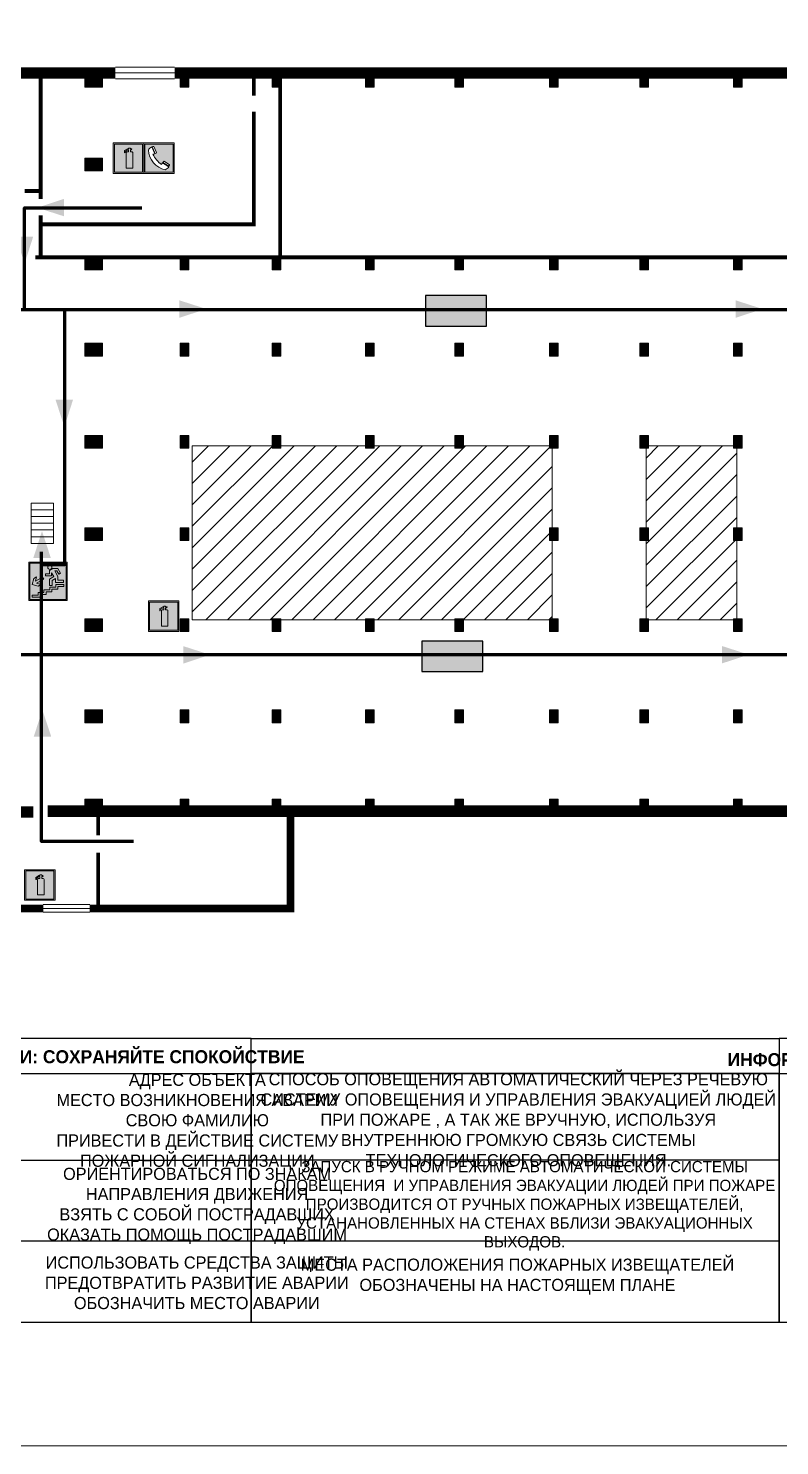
# Model space of a CAD drawing. Header units: millimetres. Extents: x 13810 to 67229, y 12374 to 21950.
# Drawn here: x 39020 to 39193.2, y 14549.1 to 14875.9 of the extents above; entities that cross this region are included whole.
import ezdxf

# ---------------------------------------------------------------- set-up
doc = ezdxf.new("R2010")
doc.units = ezdxf.units.MM
doc.layers.add('План_Штампы', color=7, linetype='Continuous')
doc.styles.add('обычный', font='arial.ttf')

# ---------------------------------------------------------------- blocks, each defined once
blk = doc.blocks.new('A$C32E8229D')
at = {"true_color": 0xffffff}
blk.add_hatch(color=7, dxfattribs=at).paths.add_polyline_path([(0, 0), (0, -8), (16, -8), (16, 0)])
h = blk.add_hatch(color=126)
h.paths.add_polyline_path([(0.2, -0.2), (15.8, -0.2), (15.8, -7.8), (0.2, -7.8)])
h.paths.add_polyline_path([(13.49, -2.05), (12.08, -2.05), (11.37, -2.63, 0.162397), (11.29, -2.84), (11.29, -3.63), (10.35, -3.63), (10.35, -4.05), (11.68, -4.05), (11.68, -3.48), (12.26, -4.28), (11.29, -5.1), (11.29, -6.78), (11.85, -6.78), (11.85, -5.44), (12.8, -4.64), (12.8, -5.94), (14.46, -5.94), (14.46, -5.39), (13.45, -5.39), (13.45, -3.97), (12.46, -2.59), (13.15, -2.59), (13.69, -3.34), (14.18, -3)], flags=16)
h.paths.add_polyline_path([(10.74, -1.82, 1), (11.8, -1.82, 1)], flags=16)
h.paths.add_polyline_path([(9.39, -3.59), (5.99, -3.59), (6.56, -3.03), (5.91, -3.03), (5.1, -3.83), (5.91, -4.64), (6.56, -4.64), (5.99, -4.09), (9.39, -4.09)], flags=16)
h.paths.add_polyline_path([(4.29, -1.08), (1.72, -1.08), (1.72, -6.6), (4.29, -6.6)], flags=16)
at = {"color": 126}
blk.add_lwpolyline([(16, -8), (0, -8), (0, 0), (16, 0)], close=True, dxfattribs=at)
blk = doc.blocks.new('A$C3AD82952')
at = {"true_color": 0xf5f5ff}
h = blk.add_hatch(color=7, dxfattribs=at)
h.dxf.hatch_style = 1
h.paths.add_polyline_path([(8.21, 8.73, 0.414214), (7.89, 9.05), (7.22, 9.05), (7.22, 9.92), (7.59, 9.92, 1), (7.57, 10.36), (7.22, 10.36), (7.22, 10.6), (6.43, 10.6), (6.43, 10.36), (6.01, 10.36), (4.74, 9.59), (4.74, 8.69), (4.98, 8.73), (4.98, 9.26), (6.12, 9.91), (6.43, 9.91), (6.43, 9.05), (5.76, 9.05, 0.414214), (5.44, 8.73), (5.44, 2.2), (8.21, 2.2)], flags=0)
h.paths.add_polyline_path([(12.8, 12.8), (0, 12.8), (0, 0), (12.8, 0)])
h.paths.add_polyline_path([(0.51, 12.29), (12.29, 12.29), (12.29, 0.51), (0.51, 0.51)], flags=16)
h.paths.add_polyline_path([(4.74, 9.59), (6.01, 10.36), (6.43, 10.36), (6.43, 10.6), (7.22, 10.6), (7.22, 10.36), (7.59, 10.36, -0.94586), (7.59, 9.92), (7.22, 9.92), (7.22, 9.05), (7.89, 9.05, -0.414214), (8.21, 8.73), (8.21, 2.2), (5.44, 2.2), (5.44, 8.73, -0.414214), (5.76, 9.05), (6.43, 9.05), (6.43, 9.91), (6.12, 9.91), (4.98, 9.26), (4.98, 8.73), (4.74, 8.69)], flags=0)
h = blk.add_hatch(color=242)
h.dxf.hatch_style = 1
h.paths.add_polyline_path([(12.29, 12.29), (0.51, 12.29), (0.51, 0.51), (12.29, 0.51)])
h.paths.add_polyline_path([(4.74, 8.69), (4.74, 9.59), (6.01, 10.36), (6.43, 10.36), (6.43, 10.6), (7.22, 10.6), (7.22, 10.36), (7.59, 10.36, -0.94586), (7.59, 9.92), (7.22, 9.92), (7.22, 9.05), (7.89, 9.05, -0.414214), (8.21, 8.73), (8.21, 2.2), (5.44, 2.2), (5.44, 8.73, -0.414214), (5.76, 9.05), (6.43, 9.05), (6.43, 9.91), (6.12, 9.91), (4.98, 9.26), (4.98, 8.73)], flags=16)
h = blk.add_hatch(color=7, dxfattribs=at)
h.dxf.hatch_style = 1
h.paths.add_polyline_path([(8.21, 8.73, 0.414214), (7.89, 9.05), (7.22, 9.05), (7.22, 9.92), (7.59, 9.92, 1), (7.57, 10.36), (7.22, 10.36), (7.22, 10.6), (6.43, 10.6), (6.43, 10.36), (6.01, 10.36), (4.74, 9.59), (4.74, 8.69), (4.98, 8.73), (4.98, 9.26), (6.12, 9.91), (6.43, 9.91), (6.43, 9.05), (5.76, 9.05, 0.414214), (5.44, 8.73), (5.44, 2.2), (8.21, 2.2)])
at = {"color": 242, "lineweight": 5}
for p, q in [((0, 0), (0, 12.8)), ((0, 12.8), (12.8, 12.8)), ((12.8, 0), (12.8, 12.8)), ((6.01, 10.36), (4.74, 9.59)), ((4.74, 9.59), (4.74, 8.69)), ((4.74, 8.69), (4.98, 8.73)), ((4.98, 9.26), (6.12, 9.91)), ((4.98, 8.73), (4.98, 9.26)), ((5.44, 2.2), (5.44, 8.73)), ((5.76, 9.05), (6.43, 9.05)), ((6.01, 10.36), (6.43, 10.36)), ((6.12, 9.91), (6.43, 9.91)), ((7.22, 10.6), (6.43, 10.6)), ((6.43, 10.6), (6.43, 10.36)), ((6.43, 9.91), (6.43, 9.05)), ((7.22, 10.36), (7.22, 10.6)), ((7.59, 10.36), (7.22, 10.36)), ((7.22, 9.05), (7.22, 9.92)), ((7.59, 9.92), (7.22, 9.92)), ((7.89, 9.05), (7.22, 9.05)), ((8.21, 2.2), (8.21, 8.73)), ((0, 0), (12.8, 0)), ((5.44, 2.2), (8.21, 2.2))]:
    blk.add_line(p, q, dxfattribs=at)
blk.add_lwpolyline([(0.51, 12.29), (12.29, 12.29), (12.29, 0.51), (0.51, 0.51)], close=True, dxfattribs=at)
for centre, radius, start, end in [((5.76, 8.73), 0.32, 90, 180), ((7.58, 10.14), 0.223, 273.18746, 86.81254), ((7.89, 8.73), 0.32, 0, 90)]:
    blk.add_arc(centre, radius, start, end, dxfattribs=at)
blk = doc.blocks.new('A$C456E1F9C')
at = {"lineweight": 5}
h = blk.add_hatch(color=242, dxfattribs=at)
h.paths.add_polyline_path([(0.51, -1.47), (0.51, -13.26), (12.29, -13.26), (12.29, -1.47)])
h.paths.add_polyline_path([(5.42, -4.95, -0.254479), (4.78, -5.4), (3.52, -2.53, -0.209735), (4.23, -2.4)], flags=16)
h.paths.add_polyline_path([(8.53, -8.6), (10.87, -10.17), (10.54, -10.76), (8.03, -9.13, -0.192251)], flags=16)
h.paths.add_polyline_path([(4.61, -5.49, 0.005518), (3.87, -5.72, 0.128647), (7.49, -10.01, 0.00809), (7.83, -9.33), (10.47, -10.97, -0.16736), (8.99, -12.25, -0.327862), (1.95, -3.95, -0.166952), (3.36, -2.62)], flags=16)
at = {"color": 242, "lineweight": 5}
for p, q in [((0, -13.77), (0, -0.97)), ((12.8, -0.97), (0, -0.97)), ((4.61, -5.49), (3.36, -2.62)), ((3.52, -2.53), (4.78, -5.4)), ((4.23, -2.4), (5.42, -4.95)), ((12.8, -13.77), (12.8, -0.97)), ((7.83, -9.33), (10.47, -10.97)), ((8.03, -9.13), (10.54, -10.76)), ((10.81, -10.12), (8.53, -8.6)), ((10.54, -10.76), (10.8, -10.3)), ((10.8, -10.3), (10.81, -10.12)), ((0, -13.77), (12.8, -13.77))]:
    blk.add_line(p, q, dxfattribs=at)
blk.add_lwpolyline([(0.51, -1.47), (12.29, -1.47), (12.29, -13.26), (0.51, -13.26)], close=True, dxfattribs=at)
for centre, radius, start, end in [((4.59, -5.34), 2.99, 114.28453, 152.19739), ((11.12, -3.31), 9.19, 183.99153, 256.60086), ((4.02, -3.27), 0.891, 76.32839, 123.70924), ((14.98, -39.1), 35.17, 107.14873, 108.41345), ((13.86, -0.94), 11.08, 205.55365, 234.87622), ((4.68, -4.59), 0.824, 276.9621, 334.07228), ((-13.31, 0.8), 23.44, 332.54871, 334.40268), ((8.94, -9.5), 0.989, 114.40924, 157.93883), ((7.87, -9.46), 3, 291.92908, 329.9329)]:
    blk.add_arc(centre, radius, start, end, dxfattribs=at)
blk = doc.blocks.new('вниз 3')
at = {"lineweight": 0, "true_color": 0xffffff}
h = blk.add_hatch(color=7, dxfattribs=at)
h.dxf.hatch_style = 1
h.paths.add_polyline_path([(40997.5, -4475.69), (40997.25, -4475.28), (40995.76, -4476.15), (40995.97, -4475.23), (40995.39, -4475.56), (40995.05, -4476.83), (40996.33, -4477.17), (40996.91, -4476.83), (40996, -4476.55)], flags=0)
h.paths.add_polyline_path([(40999.81, -4473.95), (41000.22, -4473.95), (41000.64, -4474.67), (41001.03, -4474.43), (41000.46, -4473.49), (41000.42, -4473.49), (40999.43, -4473.49), (40998.68, -4473.92), (40998.68, -4474.57), (40997.88, -4474.57), (40997.88, -4475), (40999.14, -4475), (40999.14, -4474.43), (40999.14, -4474.38), (40999.59, -4475.15), (40998.72, -4475.67), (40998.72, -4477.06), (40999.24, -4477.06), (40999.24, -4475.96), (40999.95, -4475.56), (40999.95, -4476.43), (41001.61, -4476.43), (41001.61, -4475.88), (41000.47, -4475.88), (41000.47, -4475.12)], flags=0)
h.paths.add_polyline_path([(40999.2, -4473.24, 1), (40998.35, -4473.24, 1)], flags=0)
h.paths.add_polyline_path([(41000.46, -4477.26), (41001.69, -4477.26), (41001.69, -4476.84), (41000.03, -4476.84), (41000.03, -4477.39), (40998.78, -4477.39), (40998.78, -4477.95), (40997.53, -4477.95), (40997.53, -4478.5), (40996.29, -4478.5), (40996.29, -4479.06), (40995.05, -4479.06), (40995.05, -4479.48), (40995.29, -4479.48), (40996.72, -4479.48), (40996.72, -4478.92), (40997.97, -4478.92), (40997.97, -4478.36), (40999.2, -4478.36), (40999.2, -4477.81), (41000.46, -4477.81)], flags=0)
h.paths.add_polyline_path([(41002.37, -4472.17), (40994.37, -4472.17), (40994.37, -4480.17), (41002.37, -4480.17)])
h.paths.add_polyline_path([(41002.16, -4479.96), (40994.57, -4479.96), (40994.57, -4472.37), (41002.16, -4472.37)], flags=16)
h.paths.add_polyline_path([(41001.61, -4475.88), (41001.61, -4476.43), (40999.95, -4476.43), (40999.95, -4475.56), (40999.24, -4475.96), (40999.24, -4477.06), (40998.72, -4477.06), (40998.72, -4475.67), (40999.59, -4475.15), (40999.14, -4474.38), (40999.14, -4474.43), (40999.14, -4475), (40997.88, -4475), (40997.88, -4474.57), (40998.68, -4474.57), (40998.68, -4473.92), (40999.43, -4473.49), (41000.42, -4473.49), (41000.46, -4473.49), (41001.03, -4474.43), (41000.64, -4474.67), (41000.22, -4473.95), (40999.81, -4473.95), (41000.47, -4475.12), (41000.47, -4475.88)], flags=0)
h.paths.add_polyline_path([(41001.69, -4476.84), (41001.69, -4477.26), (41000.46, -4477.26), (41000.46, -4477.81), (40999.2, -4477.81), (40999.2, -4478.36), (40997.97, -4478.36), (40997.97, -4478.92), (40996.72, -4478.92), (40996.72, -4479.48), (40995.05, -4479.48), (40995.05, -4479.06), (40996.29, -4479.06), (40996.29, -4478.5), (40997.53, -4478.5), (40997.53, -4477.95), (40998.78, -4477.95), (40998.78, -4477.39), (41000.03, -4477.39), (41000.03, -4476.84)], flags=0)
h.paths.add_polyline_path([(40998.35, -4473.24, -1), (40999.2, -4473.24, -1)], flags=0)
h.paths.add_polyline_path([(40997.5, -4475.69), (40996, -4476.55), (40996.91, -4476.83), (40996.33, -4477.17), (40995.05, -4476.83), (40995.39, -4475.56), (40995.97, -4475.23), (40995.76, -4476.15), (40997.25, -4475.28)], flags=0)
at = {"lineweight": 0}
h = blk.add_hatch(color=126, dxfattribs=at)
h.dxf.hatch_style = 1
h.paths.add_polyline_path([(41002.16, -4472.37), (40994.57, -4472.37), (40994.57, -4479.96), (41002.16, -4479.96)])
h.paths.add_polyline_path([(40995.97, -4475.23), (40995.76, -4476.15), (40997.25, -4475.28), (40997.5, -4475.69), (40996, -4476.55), (40996.91, -4476.83), (40996.33, -4477.17), (40995.05, -4476.83), (40995.39, -4475.56)], flags=16)
h.paths.add_polyline_path([(40997.88, -4474.57), (40998.68, -4474.57), (40998.68, -4473.92), (40999.43, -4473.49), (41000.42, -4473.49), (41000.46, -4473.49), (41001.03, -4474.43), (41000.64, -4474.67), (41000.22, -4473.95), (40999.81, -4473.95), (41000.47, -4475.12), (41000.47, -4475.88), (41001.61, -4475.88), (41001.61, -4476.43), (40999.95, -4476.43), (40999.95, -4475.56), (40999.24, -4475.96), (40999.24, -4477.06), (40998.72, -4477.06), (40998.72, -4475.67), (40999.59, -4475.15), (40999.14, -4474.38), (40999.14, -4474.43), (40999.14, -4475), (40997.88, -4475)], flags=16)
h.paths.add_polyline_path([(40998.35, -4473.24, -1), (40999.2, -4473.24, -1)], flags=16)
h.paths.add_polyline_path([(40997.53, -4477.95), (40998.78, -4477.95), (40998.78, -4477.39), (41000.03, -4477.39), (41000.03, -4476.84), (41001.69, -4476.84), (41001.69, -4477.26), (41000.46, -4477.26), (41000.46, -4477.81), (40999.2, -4477.81), (40999.2, -4478.36), (40997.97, -4478.36), (40997.97, -4478.92), (40996.72, -4478.92), (40996.72, -4479.48), (40995.05, -4479.48), (40995.05, -4479.06), (40996.29, -4479.06), (40996.29, -4478.5), (40997.53, -4478.5)], flags=16)
at = {"lineweight": 0, "true_color": 0xffffff}
h = blk.add_hatch(color=7, dxfattribs=at)
h.dxf.hatch_style = 1
h.paths.add_polyline_path([(40999.2, -4473.24, 1), (40998.35, -4473.24, 1)])
h.paths.add_polyline_path([(40999.81, -4473.95), (41000.22, -4473.95), (41000.64, -4474.67), (41001.03, -4474.43), (41000.46, -4473.49), (41000.42, -4473.49), (40999.43, -4473.49), (40998.68, -4473.92), (40998.68, -4474.57), (40997.88, -4474.57), (40997.88, -4475), (40999.14, -4475), (40999.14, -4474.43), (40999.14, -4474.38), (40999.59, -4475.15), (40998.72, -4475.67), (40998.72, -4477.06), (40999.24, -4477.06), (40999.24, -4475.96), (40999.95, -4475.56), (40999.95, -4476.43), (41001.61, -4476.43), (41001.61, -4475.88), (41000.47, -4475.88), (41000.47, -4475.12)])
h.paths.add_polyline_path([(40999.2, -4477.81), (41000.46, -4477.81), (41000.46, -4477.26), (41001.69, -4477.26), (41001.69, -4476.84), (41000.03, -4476.84), (41000.03, -4477.39), (40998.78, -4477.39), (40998.78, -4477.95), (40997.53, -4477.95), (40997.53, -4478.5), (40996.29, -4478.5), (40996.29, -4479.06), (40995.05, -4479.06), (40995.05, -4479.48), (40995.29, -4479.48), (40996.72, -4479.48), (40996.72, -4478.92), (40997.97, -4478.92), (40997.97, -4478.36), (40999.2, -4478.36)])
h.paths.add_polyline_path([(40997.5, -4475.69), (40997.25, -4475.28), (40995.76, -4476.15), (40995.97, -4475.23), (40995.39, -4475.56), (40995.05, -4476.83), (40996.33, -4477.17), (40996.91, -4476.83), (40996, -4476.55)])
at = {"color": 126, "lineweight": 0}
for points in [[(40994.37, -4472.17), (41002.37, -4472.17), (41002.37, -4480.17), (40994.37, -4480.17)], [(40994.57, -4472.37), (41002.16, -4472.37), (41002.16, -4479.96), (40994.57, -4479.96)]]:
    blk.add_lwpolyline(points, close=True, dxfattribs=at)
for points in [[(40999.14, -4474.43), (40999.14, -4475), (40997.88, -4475), (40997.88, -4474.57), (40998.68, -4474.57), (40998.68, -4473.92), (40999.43, -4473.49), (41000.42, -4473.49), (41000.46, -4473.49), (41001.03, -4474.43), (41000.64, -4474.67), (41000.22, -4473.95), (40999.81, -4473.95), (41000.47, -4475.12), (41000.47, -4475.88), (41001.61, -4475.88), (41001.61, -4476.43), (40999.95, -4476.43), (40999.95, -4475.56), (40999.24, -4475.96), (40999.24, -4477.06), (40998.72, -4477.06), (40998.72, -4475.67), (40999.59, -4475.15), (40999.14, -4474.38), (40999.14, -4474.43)], [(40995.05, -4476.83), (40995.39, -4475.56), (40995.97, -4475.23), (40995.76, -4476.15), (40997.25, -4475.28), (40997.5, -4475.69), (40996, -4476.55), (40996.91, -4476.83), (40996.33, -4477.17), (40995.05, -4476.83)], [(40995.29, -4479.48), (40995.05, -4479.48), (40995.05, -4479.06), (40996.29, -4479.06), (40996.29, -4478.5), (40997.53, -4478.5), (40997.53, -4477.95), (40998.78, -4477.95), (40998.78, -4477.39), (41000.03, -4477.39), (41000.03, -4476.84), (41001.69, -4476.84), (41001.69, -4477.26), (41000.46, -4477.26), (41000.46, -4477.81), (40999.2, -4477.81), (40999.2, -4478.36), (40997.97, -4478.36), (40997.97, -4478.92), (40996.72, -4478.92), (40996.72, -4479.48), (40995.05, -4479.48)]]:
    blk.add_lwpolyline(points, dxfattribs=at)
blk.add_circle((40998.77, -4473.24), 0.426, dxfattribs=at)

msp = doc.modelspace()

# ---------------------------------------------------------------- hatches: boundary and pattern name
at = {"lineweight": 0}
h = msp.add_hatch(color=256, dxfattribs=at)
h.dxf.hatch_style = 1
h.paths.add_polyline_path([(39033.01, 14862.3), (39035.01, 14862.3), (39035.01, 14865.25), (39033.01, 14865.25)])
h = msp.add_hatch(color=256, dxfattribs=at)
h.dxf.hatch_style = 1
h.paths.add_polyline_path([(39035.01, 14862.3), (39037.01, 14862.3), (39037.01, 14865.25), (39035.01, 14865.25)])
h = msp.add_hatch(color=256, dxfattribs=at)
h.dxf.hatch_style = 1
h.paths.add_polyline_path([(39054.92, 14862.3), (39056.93, 14862.3), (39056.93, 14865.25), (39054.92, 14865.25)])
h = msp.add_hatch(color=256, dxfattribs=at)
h.dxf.hatch_style = 1
h.paths.add_polyline_path([(39076.14, 14862.3), (39078.14, 14862.3), (39078.14, 14865.25), (39076.14, 14865.25)])
h = msp.add_hatch(color=256, dxfattribs=at)
h.dxf.hatch_style = 1
h.paths.add_polyline_path([(39097.65, 14862.3), (39099.66, 14862.3), (39099.66, 14865.25), (39097.65, 14865.25)])
h = msp.add_hatch(color=256, dxfattribs=at)
h.dxf.hatch_style = 1
h.paths.add_polyline_path([(39118.28, 14862.3), (39120.28, 14862.3), (39120.28, 14865.25), (39118.28, 14865.25)])
h = msp.add_hatch(color=256, dxfattribs=at)
h.dxf.hatch_style = 1
h.paths.add_polyline_path([(39140.13, 14862.3), (39142.13, 14862.3), (39142.13, 14865.25), (39140.13, 14865.25)])
h = msp.add_hatch(color=256, dxfattribs=at)
h.dxf.hatch_style = 1
h.paths.add_polyline_path([(39160.96, 14862.3), (39162.96, 14862.3), (39162.96, 14865.25), (39160.96, 14865.25)])
h = msp.add_hatch(color=256, dxfattribs=at)
h.dxf.hatch_style = 1
h.paths.add_polyline_path([(39182.55, 14862.3), (39184.55, 14862.3), (39184.55, 14865.25), (39182.55, 14865.25)])
h = msp.add_hatch(color=256, dxfattribs=at)
h.dxf.hatch_style = 1
h.paths.add_polyline_path([(39033.01, 14842.99), (39035.01, 14842.99), (39035.01, 14845.94), (39033.01, 14845.94)])
h = msp.add_hatch(color=256, dxfattribs=at)
h.dxf.hatch_style = 1
h.paths.add_polyline_path([(39035.01, 14842.99), (39037.01, 14842.99), (39037.01, 14845.94), (39035.01, 14845.94)])
h = msp.add_hatch(color=256, dxfattribs=at)
h.dxf.hatch_style = 1
h.paths.add_polyline_path([(39033.01, 14820.16), (39035.01, 14820.16), (39035.01, 14823.11), (39033.01, 14823.11)])
h = msp.add_hatch(color=256, dxfattribs=at)
h.dxf.hatch_style = 1
h.paths.add_polyline_path([(39035.01, 14820.16), (39037.01, 14820.16), (39037.01, 14823.11), (39035.01, 14823.11)])
h = msp.add_hatch(color=256, dxfattribs=at)
h.dxf.hatch_style = 1
h.paths.add_polyline_path([(39054.92, 14820.16), (39056.93, 14820.16), (39056.93, 14823.11), (39054.92, 14823.11)])
h = msp.add_hatch(color=256, dxfattribs=at)
h.dxf.hatch_style = 1
h.paths.add_polyline_path([(39076.14, 14820.16), (39078.14, 14820.16), (39078.14, 14823.11), (39076.14, 14823.11)])
h = msp.add_hatch(color=256, dxfattribs=at)
h.dxf.hatch_style = 1
h.paths.add_polyline_path([(39097.65, 14820.16), (39099.66, 14820.16), (39099.66, 14823.11), (39097.65, 14823.11)])
h = msp.add_hatch(color=256, dxfattribs=at)
h.dxf.hatch_style = 1
h.paths.add_polyline_path([(39118.28, 14820.16), (39120.28, 14820.16), (39120.28, 14823.11), (39118.28, 14823.11)])
h = msp.add_hatch(color=256, dxfattribs=at)
h.dxf.hatch_style = 1
h.paths.add_polyline_path([(39140.13, 14820.16), (39142.13, 14820.16), (39142.13, 14823.11), (39140.13, 14823.11)])
h = msp.add_hatch(color=256, dxfattribs=at)
h.dxf.hatch_style = 1
h.paths.add_polyline_path([(39160.96, 14820.16), (39162.96, 14820.16), (39162.96, 14823.11), (39160.96, 14823.11)])
h = msp.add_hatch(color=256, dxfattribs=at)
h.dxf.hatch_style = 1
h.paths.add_polyline_path([(39182.55, 14820.16), (39184.55, 14820.16), (39184.55, 14823.11), (39182.55, 14823.11)])
h = msp.add_hatch(color=256, dxfattribs=at)
h.dxf.hatch_style = 1
h.paths.add_polyline_path([(39033.01, 14800.28), (39035.01, 14800.28), (39035.01, 14803.23), (39033.01, 14803.23)])
h = msp.add_hatch(color=256, dxfattribs=at)
h.dxf.hatch_style = 1
h.paths.add_polyline_path([(39035.01, 14800.28), (39037.01, 14800.28), (39037.01, 14803.23), (39035.01, 14803.23)])
h = msp.add_hatch(color=256, dxfattribs=at)
h.dxf.hatch_style = 1
h.paths.add_polyline_path([(39054.92, 14800.28), (39056.93, 14800.28), (39056.93, 14803.23), (39054.92, 14803.23)])
h = msp.add_hatch(color=256, dxfattribs=at)
h.dxf.hatch_style = 1
h.paths.add_polyline_path([(39076.14, 14800.28), (39078.14, 14800.28), (39078.14, 14803.23), (39076.14, 14803.23)])
h = msp.add_hatch(color=256, dxfattribs=at)
h.dxf.hatch_style = 1
h.paths.add_polyline_path([(39097.65, 14800.28), (39099.66, 14800.28), (39099.66, 14803.23), (39097.65, 14803.23)])
h = msp.add_hatch(color=256, dxfattribs=at)
h.dxf.hatch_style = 1
h.paths.add_polyline_path([(39118.28, 14800.28), (39120.28, 14800.28), (39120.28, 14803.23), (39118.28, 14803.23)])
h = msp.add_hatch(color=256, dxfattribs=at)
h.dxf.hatch_style = 1
h.paths.add_polyline_path([(39140.13, 14800.28), (39142.13, 14800.28), (39142.13, 14803.23), (39140.13, 14803.23)])
h = msp.add_hatch(color=256, dxfattribs=at)
h.dxf.hatch_style = 1
h.paths.add_polyline_path([(39160.96, 14800.28), (39162.96, 14800.28), (39162.96, 14803.23), (39160.96, 14803.23)])
h = msp.add_hatch(color=256, dxfattribs=at)
h.dxf.hatch_style = 1
h.paths.add_polyline_path([(39182.55, 14800.28), (39184.55, 14800.28), (39184.55, 14803.23), (39182.55, 14803.23)])
h = msp.add_hatch(color=256, dxfattribs=at)
h.dxf.hatch_style = 1
h.paths.add_polyline_path([(39033.01, 14779.07), (39035.01, 14779.07), (39035.01, 14782.01), (39033.01, 14782.01)])
h = msp.add_hatch(color=256, dxfattribs=at)
h.dxf.hatch_style = 1
h.paths.add_polyline_path([(39035.01, 14779.07), (39037.01, 14779.07), (39037.01, 14782.01), (39035.01, 14782.01)])
h = msp.add_hatch(color=256, dxfattribs=at)
h.dxf.hatch_style = 1
h.paths.add_polyline_path([(39054.92, 14779.07), (39056.93, 14779.07), (39056.93, 14782.01), (39054.92, 14782.01)])
h = msp.add_hatch(color=256, dxfattribs=at)
h.dxf.hatch_style = 1
h.paths.add_polyline_path([(39076.14, 14779.07), (39078.14, 14779.07), (39078.14, 14782.01), (39076.14, 14782.01)])
h = msp.add_hatch(color=256, dxfattribs=at)
h.dxf.hatch_style = 1
h.paths.add_polyline_path([(39097.65, 14779.07), (39099.66, 14779.07), (39099.66, 14782.01), (39097.65, 14782.01)])
h = msp.add_hatch(color=256, dxfattribs=at)
h.dxf.hatch_style = 1
h.paths.add_polyline_path([(39118.28, 14779.07), (39120.28, 14779.07), (39120.28, 14782.01), (39118.28, 14782.01)])
h = msp.add_hatch(color=256, dxfattribs=at)
h.dxf.hatch_style = 1
h.paths.add_polyline_path([(39140.13, 14779.07), (39142.13, 14779.07), (39142.13, 14782.01), (39140.13, 14782.01)])
h = msp.add_hatch(color=256, dxfattribs=at)
h.dxf.hatch_style = 1
h.paths.add_polyline_path([(39160.96, 14779.07), (39162.96, 14779.07), (39162.96, 14782.01), (39160.96, 14782.01)])
h = msp.add_hatch(color=256, dxfattribs=at)
h.dxf.hatch_style = 1
h.paths.add_polyline_path([(39182.55, 14779.07), (39184.55, 14779.07), (39184.55, 14782.01), (39182.55, 14782.01)])
at = {"lineweight": 0, "true_color": 0x000000}
h = msp.add_hatch(dxfattribs=at)
h.set_pattern_fill('ANSI31', color=18, scale=1.1)
h.set_pattern_definition([(45, (-4631.758, -879.0884), (-2.46957043, 2.46957043), [])])
h.paths.add_polyline_path([(39014.51, 14739.5), (39014.51, 14779.57), (38908.15, 14779.57), (38908.15, 14739.5)])
h.paths.add_polyline_path([(39140.7, 14739.5), (39140.7, 14779.57), (39057.75, 14779.57), (39057.75, 14739.5)])
h.paths.add_polyline_path([(39162.4, 14739.5), (39183.27, 14739.5), (39183.27, 14779.57), (39162.4, 14779.57)])
at = {"lineweight": 0}
h = msp.add_hatch(color=256, dxfattribs=at)
h.dxf.hatch_style = 1
h.paths.add_polyline_path([(39033.01, 14757.77), (39035.01, 14757.77), (39035.01, 14760.71), (39033.01, 14760.71)])
h = msp.add_hatch(color=256, dxfattribs=at)
h.dxf.hatch_style = 1
h.paths.add_polyline_path([(39035.01, 14757.77), (39037.01, 14757.77), (39037.01, 14760.71), (39035.01, 14760.71)])
h = msp.add_hatch(color=256, dxfattribs=at)
h.dxf.hatch_style = 1
h.paths.add_polyline_path([(39054.92, 14757.77), (39056.93, 14757.77), (39056.93, 14760.71), (39054.92, 14760.71)])
h = msp.add_hatch(color=256, dxfattribs=at)
h.dxf.hatch_style = 1
h.paths.add_polyline_path([(39140.13, 14757.77), (39142.13, 14757.77), (39142.13, 14760.71), (39140.13, 14760.71)])
h = msp.add_hatch(color=256, dxfattribs=at)
h.dxf.hatch_style = 1
h.paths.add_polyline_path([(39160.96, 14757.77), (39162.96, 14757.77), (39162.96, 14760.71), (39160.96, 14760.71)])
h = msp.add_hatch(color=256, dxfattribs=at)
h.dxf.hatch_style = 1
h.paths.add_polyline_path([(39182.55, 14757.77), (39184.55, 14757.77), (39184.55, 14760.71), (39182.55, 14760.71)])
h = msp.add_hatch(color=256, dxfattribs=at)
h.dxf.hatch_style = 1
h.paths.add_polyline_path([(39033.01, 14736.79), (39035.01, 14736.79), (39035.01, 14739.73), (39033.01, 14739.73)])
h = msp.add_hatch(color=256, dxfattribs=at)
h.dxf.hatch_style = 1
h.paths.add_polyline_path([(39035.01, 14736.79), (39037.01, 14736.79), (39037.01, 14739.73), (39035.01, 14739.73)])
h = msp.add_hatch(color=256, dxfattribs=at)
h.dxf.hatch_style = 1
h.paths.add_polyline_path([(39054.92, 14736.79), (39056.93, 14736.79), (39056.93, 14739.73), (39054.92, 14739.73)])
h = msp.add_hatch(color=256, dxfattribs=at)
h.dxf.hatch_style = 1
h.paths.add_polyline_path([(39076.14, 14736.79), (39078.14, 14736.79), (39078.14, 14739.73), (39076.14, 14739.73)])
h = msp.add_hatch(color=256, dxfattribs=at)
h.dxf.hatch_style = 1
h.paths.add_polyline_path([(39097.65, 14736.79), (39099.66, 14736.79), (39099.66, 14739.73), (39097.65, 14739.73)])
h = msp.add_hatch(color=256, dxfattribs=at)
h.dxf.hatch_style = 1
h.paths.add_polyline_path([(39118.28, 14736.79), (39120.28, 14736.79), (39120.28, 14739.73), (39118.28, 14739.73)])
h = msp.add_hatch(color=256, dxfattribs=at)
h.dxf.hatch_style = 1
h.paths.add_polyline_path([(39140.13, 14736.79), (39142.13, 14736.79), (39142.13, 14739.73), (39140.13, 14739.73)])
h = msp.add_hatch(color=256, dxfattribs=at)
h.dxf.hatch_style = 1
h.paths.add_polyline_path([(39160.96, 14736.79), (39162.96, 14736.79), (39162.96, 14739.73), (39160.96, 14739.73)])
h = msp.add_hatch(color=256, dxfattribs=at)
h.dxf.hatch_style = 1
h.paths.add_polyline_path([(39182.55, 14736.79), (39184.55, 14736.79), (39184.55, 14739.73), (39182.55, 14739.73)])
h = msp.add_hatch(color=256, dxfattribs=at)
h.dxf.hatch_style = 1
h.paths.add_polyline_path([(39033.01, 14715.74), (39035.01, 14715.74), (39035.01, 14718.69), (39033.01, 14718.69)])
h = msp.add_hatch(color=256, dxfattribs=at)
h.dxf.hatch_style = 1
h.paths.add_polyline_path([(39035.01, 14715.74), (39037.01, 14715.74), (39037.01, 14718.69), (39035.01, 14718.69)])
h = msp.add_hatch(color=256, dxfattribs=at)
h.dxf.hatch_style = 1
h.paths.add_polyline_path([(39054.92, 14715.74), (39056.93, 14715.74), (39056.93, 14718.69), (39054.92, 14718.69)])
h = msp.add_hatch(color=256, dxfattribs=at)
h.dxf.hatch_style = 1
h.paths.add_polyline_path([(39076.14, 14715.74), (39078.14, 14715.74), (39078.14, 14718.69), (39076.14, 14718.69)])
h = msp.add_hatch(color=256, dxfattribs=at)
h.dxf.hatch_style = 1
h.paths.add_polyline_path([(39097.65, 14715.74), (39099.66, 14715.74), (39099.66, 14718.69), (39097.65, 14718.69)])
h = msp.add_hatch(color=256, dxfattribs=at)
h.dxf.hatch_style = 1
h.paths.add_polyline_path([(39118.28, 14715.74), (39120.28, 14715.74), (39120.28, 14718.69), (39118.28, 14718.69)])
h = msp.add_hatch(color=256, dxfattribs=at)
h.dxf.hatch_style = 1
h.paths.add_polyline_path([(39140.13, 14715.74), (39142.13, 14715.74), (39142.13, 14718.69), (39140.13, 14718.69)])
h = msp.add_hatch(color=256, dxfattribs=at)
h.dxf.hatch_style = 1
h.paths.add_polyline_path([(39160.96, 14715.74), (39162.96, 14715.74), (39162.96, 14718.69), (39160.96, 14718.69)])
h = msp.add_hatch(color=256, dxfattribs=at)
h.dxf.hatch_style = 1
h.paths.add_polyline_path([(39182.55, 14715.74), (39184.55, 14715.74), (39184.55, 14718.69), (39182.55, 14718.69)])
h = msp.add_hatch(color=256, dxfattribs=at)
h.dxf.hatch_style = 1
h.paths.add_polyline_path([(39033.01, 14695.17), (39035.01, 14695.17), (39035.01, 14698.11), (39033.01, 14698.11)])
h = msp.add_hatch(color=256, dxfattribs=at)
h.dxf.hatch_style = 1
h.paths.add_polyline_path([(39035.01, 14695.17), (39037.01, 14695.17), (39037.01, 14698.11), (39035.01, 14698.11)])
h = msp.add_hatch(color=256, dxfattribs=at)
h.dxf.hatch_style = 1
h.paths.add_polyline_path([(39054.92, 14695.17), (39056.93, 14695.17), (39056.93, 14698.11), (39054.92, 14698.11)])
h = msp.add_hatch(color=256, dxfattribs=at)
h.dxf.hatch_style = 1
h.paths.add_polyline_path([(39076.14, 14695.17), (39078.14, 14695.17), (39078.14, 14698.11), (39076.14, 14698.11)])
h = msp.add_hatch(color=256, dxfattribs=at)
h.dxf.hatch_style = 1
h.paths.add_polyline_path([(39097.65, 14695.17), (39099.66, 14695.17), (39099.66, 14698.11), (39097.65, 14698.11)])
h = msp.add_hatch(color=256, dxfattribs=at)
h.dxf.hatch_style = 1
h.paths.add_polyline_path([(39118.28, 14695.17), (39120.28, 14695.17), (39120.28, 14698.11), (39118.28, 14698.11)])
h = msp.add_hatch(color=256, dxfattribs=at)
h.dxf.hatch_style = 1
h.paths.add_polyline_path([(39140.13, 14695.17), (39142.13, 14695.17), (39142.13, 14698.11), (39140.13, 14698.11)])
h = msp.add_hatch(color=256, dxfattribs=at)
h.dxf.hatch_style = 1
h.paths.add_polyline_path([(39160.96, 14695.17), (39162.96, 14695.17), (39162.96, 14698.11), (39160.96, 14698.11)])
h = msp.add_hatch(color=256, dxfattribs=at)
h.dxf.hatch_style = 1
h.paths.add_polyline_path([(39182.55, 14695.17), (39184.55, 14695.17), (39184.55, 14698.11), (39182.55, 14698.11)])

# ---------------------------------------------------------------- linework, layer by layer
at = {"color": 126, "lineweight": 0, "true_color": 0x008754}
msp.add_lwpolyline([(38762.27, 14944.05), (39362.27, 14944.05), (39362.27, 14549.05), (38762.27, 14549.05)], close=True, dxfattribs=at)
msp.add_lwpolyline([(38762.27, 14944.05), (39362.27, 14944.05), (39362.27, 14549.05), (38762.27, 14549.05)], close=True, dxfattribs=at)
msp.add_lwpolyline([(38762.27, 14944.05), (39362.27, 14944.05), (39362.27, 14549.05), (38762.27, 14549.05)], close=True, dxfattribs=at)
msp.add_lwpolyline([(38762.27, 14944.05), (39362.27, 14944.05), (39362.27, 14549.05), (38762.27, 14549.05)], close=True, dxfattribs=at)
at = {"lineweight": 0}
for points, const_width in [([(39021.09, 14695.17), (38866.5, 14695.17), (38866.5, 14865.56), (39040.02, 14865.56)], 2.67), ([(39053.65, 14865.56), (39250.76, 14865.56)], 2.67), ([(39022.78, 14836.51), (39022.78, 14865.56)], 0.891), ([(39071.94, 14860.31), (39071.94, 14865.56)], 0.891), ([(39078.02, 14823.07), (39078.02, 14865.56)], 0.891), ([(39022.78, 14830.67), (39071.94, 14830.67), (39071.94, 14856.62)], 0.891), ([(39022.78, 14838.36), (39019.09, 14838.36)], 0.891), ([(39022.78, 14823.07), (39022.78, 14832.72)], 0.891), ([(39268.08, 14823.07), (39021.57, 14823.07)], 0.891), ([(39024.39, 14695.33), (39287.25, 14695.33)], 2.67), ([(39017.1, 14695.17), (39017.1, 14672.94), (39023.38, 14672.94)], 1.78), ([(39034.09, 14672.94), (39080.41, 14672.94), (39080.41, 14695.17)], 1.78), ([(39036.04, 14695.17), (39036.04, 14689.81)], 0.891), ([(39036.04, 14685.79), (39036.04, 14672.94)], 0.891)]:
    msp.add_lwpolyline(points, dxfattribs=dict(at, const_width=const_width))
for points in [[(39040.02, 14866.9), (39053.65, 14866.9)], [(39033.01, 14862.3), (39033.01, 14865.25), (39035.01, 14865.25), (39035.01, 14862.3), (39033.01, 14862.3)], [(39035.01, 14862.3), (39035.01, 14865.25), (39037.01, 14865.25), (39037.01, 14862.3), (39035.01, 14862.3)], [(39040.02, 14865.56), (39053.65, 14865.56)], [(39040.02, 14864.23), (39053.65, 14864.23)], [(39054.92, 14862.3), (39054.92, 14865.25), (39056.93, 14865.25), (39056.93, 14862.3), (39054.92, 14862.3)], [(39076.14, 14862.3), (39076.14, 14865.25), (39078.14, 14865.25), (39078.14, 14862.3), (39076.14, 14862.3)], [(39097.65, 14862.3), (39097.65, 14865.25), (39099.66, 14865.25), (39099.66, 14862.3), (39097.65, 14862.3)], [(39118.28, 14862.3), (39118.28, 14865.25), (39120.28, 14865.25), (39120.28, 14862.3), (39118.28, 14862.3)], [(39140.13, 14862.3), (39140.13, 14865.25), (39142.13, 14865.25), (39142.13, 14862.3), (39140.13, 14862.3)], [(39160.96, 14862.3), (39160.96, 14865.25), (39162.96, 14865.25), (39162.96, 14862.3), (39160.96, 14862.3)], [(39182.55, 14862.3), (39182.55, 14865.25), (39184.55, 14865.25), (39184.55, 14862.3), (39182.55, 14862.3)], [(39033.01, 14842.99), (39033.01, 14845.94), (39035.01, 14845.94), (39035.01, 14842.99), (39033.01, 14842.99)], [(39035.01, 14842.99), (39035.01, 14845.94), (39037.01, 14845.94), (39037.01, 14842.99), (39035.01, 14842.99)], [(39033.01, 14820.16), (39033.01, 14823.11), (39035.01, 14823.11), (39035.01, 14820.16), (39033.01, 14820.16)], [(39035.01, 14820.16), (39035.01, 14823.11), (39037.01, 14823.11), (39037.01, 14820.16), (39035.01, 14820.16)], [(39054.92, 14820.16), (39054.92, 14823.11), (39056.93, 14823.11), (39056.93, 14820.16), (39054.92, 14820.16)], [(39076.14, 14820.16), (39076.14, 14823.11), (39078.14, 14823.11), (39078.14, 14820.16), (39076.14, 14820.16)], [(39097.65, 14820.16), (39097.65, 14823.11), (39099.66, 14823.11), (39099.66, 14820.16), (39097.65, 14820.16)], [(39118.28, 14820.16), (39118.28, 14823.11), (39120.28, 14823.11), (39120.28, 14820.16), (39118.28, 14820.16)], [(39140.13, 14820.16), (39140.13, 14823.11), (39142.13, 14823.11), (39142.13, 14820.16), (39140.13, 14820.16)], [(39160.96, 14820.16), (39160.96, 14823.11), (39162.96, 14823.11), (39162.96, 14820.16), (39160.96, 14820.16)], [(39182.55, 14820.16), (39182.55, 14823.11), (39184.55, 14823.11), (39184.55, 14820.16), (39182.55, 14820.16)], [(39033.01, 14800.28), (39033.01, 14803.23), (39035.01, 14803.23), (39035.01, 14800.28), (39033.01, 14800.28)], [(39035.01, 14800.28), (39035.01, 14803.23), (39037.01, 14803.23), (39037.01, 14800.28), (39035.01, 14800.28)], [(39054.92, 14800.28), (39054.92, 14803.23), (39056.93, 14803.23), (39056.93, 14800.28), (39054.92, 14800.28)], [(39076.14, 14800.28), (39076.14, 14803.23), (39078.14, 14803.23), (39078.14, 14800.28), (39076.14, 14800.28)], [(39097.65, 14800.28), (39097.65, 14803.23), (39099.66, 14803.23), (39099.66, 14800.28), (39097.65, 14800.28)], [(39118.28, 14800.28), (39118.28, 14803.23), (39120.28, 14803.23), (39120.28, 14800.28), (39118.28, 14800.28)], [(39140.13, 14800.28), (39140.13, 14803.23), (39142.13, 14803.23), (39142.13, 14800.28), (39140.13, 14800.28)], [(39160.96, 14800.28), (39160.96, 14803.23), (39162.96, 14803.23), (39162.96, 14800.28), (39160.96, 14800.28)], [(39182.55, 14800.28), (39182.55, 14803.23), (39184.55, 14803.23), (39184.55, 14800.28), (39182.55, 14800.28)], [(39033.01, 14779.07), (39033.01, 14782.01), (39035.01, 14782.01), (39035.01, 14779.07), (39033.01, 14779.07)], [(39035.01, 14779.07), (39035.01, 14782.01), (39037.01, 14782.01), (39037.01, 14779.07), (39035.01, 14779.07)], [(39054.92, 14779.07), (39054.92, 14782.01), (39056.93, 14782.01), (39056.93, 14779.07), (39054.92, 14779.07)], [(39076.14, 14779.07), (39076.14, 14782.01), (39078.14, 14782.01), (39078.14, 14779.07), (39076.14, 14779.07)], [(39097.65, 14779.07), (39097.65, 14782.01), (39099.66, 14782.01), (39099.66, 14779.07), (39097.65, 14779.07)], [(39118.28, 14779.07), (39118.28, 14782.01), (39120.28, 14782.01), (39120.28, 14779.07), (39118.28, 14779.07)], [(39140.13, 14779.07), (39140.13, 14782.01), (39142.13, 14782.01), (39142.13, 14779.07), (39140.13, 14779.07)], [(39160.96, 14779.07), (39160.96, 14782.01), (39162.96, 14782.01), (39162.96, 14779.07), (39160.96, 14779.07)], [(39182.55, 14779.07), (39182.55, 14782.01), (39184.55, 14782.01), (39184.55, 14779.07), (39182.55, 14779.07)], [(39057.75, 14739.5), (39057.75, 14779.57), (39140.7, 14779.57), (39140.7, 14739.5), (39057.75, 14739.5)], [(39057.75, 14739.5), (39057.75, 14779.57), (39140.7, 14779.57), (39140.7, 14739.5), (39057.75, 14739.5)], [(39162.4, 14739.5), (39162.4, 14779.57), (39183.27, 14779.57), (39183.27, 14739.5), (39162.4, 14739.5)], [(39162.4, 14739.5), (39162.4, 14779.57), (39183.27, 14779.57), (39183.27, 14739.5), (39162.4, 14739.5)], [(39033.01, 14757.77), (39033.01, 14760.71), (39035.01, 14760.71), (39035.01, 14757.77), (39033.01, 14757.77)], [(39035.01, 14757.77), (39035.01, 14760.71), (39037.01, 14760.71), (39037.01, 14757.77), (39035.01, 14757.77)], [(39054.92, 14757.77), (39054.92, 14760.71), (39056.93, 14760.71), (39056.93, 14757.77), (39054.92, 14757.77)], [(39140.13, 14757.77), (39140.13, 14760.71), (39142.13, 14760.71), (39142.13, 14757.77), (39140.13, 14757.77)], [(39160.96, 14757.77), (39160.96, 14760.71), (39162.96, 14760.71), (39162.96, 14757.77), (39160.96, 14757.77)], [(39182.55, 14757.77), (39182.55, 14760.71), (39184.55, 14760.71), (39184.55, 14757.77), (39182.55, 14757.77)], [(39033.01, 14736.79), (39033.01, 14739.73), (39035.01, 14739.73), (39035.01, 14736.79), (39033.01, 14736.79)], [(39035.01, 14736.79), (39035.01, 14739.73), (39037.01, 14739.73), (39037.01, 14736.79), (39035.01, 14736.79)], [(39054.92, 14736.79), (39054.92, 14739.73), (39056.93, 14739.73), (39056.93, 14736.79), (39054.92, 14736.79)], [(39076.14, 14736.79), (39076.14, 14739.73), (39078.14, 14739.73), (39078.14, 14736.79), (39076.14, 14736.79)], [(39097.65, 14736.79), (39097.65, 14739.73), (39099.66, 14739.73), (39099.66, 14736.79), (39097.65, 14736.79)], [(39118.28, 14736.79), (39118.28, 14739.73), (39120.28, 14739.73), (39120.28, 14736.79), (39118.28, 14736.79)], [(39140.13, 14736.79), (39140.13, 14739.73), (39142.13, 14739.73), (39142.13, 14736.79), (39140.13, 14736.79)], [(39160.96, 14736.79), (39160.96, 14739.73), (39162.96, 14739.73), (39162.96, 14736.79), (39160.96, 14736.79)], [(39182.55, 14736.79), (39182.55, 14739.73), (39184.55, 14739.73), (39184.55, 14736.79), (39182.55, 14736.79)], [(39033.01, 14715.74), (39033.01, 14718.69), (39035.01, 14718.69), (39035.01, 14715.74), (39033.01, 14715.74)], [(39035.01, 14715.74), (39035.01, 14718.69), (39037.01, 14718.69), (39037.01, 14715.74), (39035.01, 14715.74)], [(39054.92, 14715.74), (39054.92, 14718.69), (39056.93, 14718.69), (39056.93, 14715.74), (39054.92, 14715.74)], [(39076.14, 14715.74), (39076.14, 14718.69), (39078.14, 14718.69), (39078.14, 14715.74), (39076.14, 14715.74)], [(39097.65, 14715.74), (39097.65, 14718.69), (39099.66, 14718.69), (39099.66, 14715.74), (39097.65, 14715.74)], [(39118.28, 14715.74), (39118.28, 14718.69), (39120.28, 14718.69), (39120.28, 14715.74), (39118.28, 14715.74)], [(39140.13, 14715.74), (39140.13, 14718.69), (39142.13, 14718.69), (39142.13, 14715.74), (39140.13, 14715.74)], [(39160.96, 14715.74), (39160.96, 14718.69), (39162.96, 14718.69), (39162.96, 14715.74), (39160.96, 14715.74)], [(39182.55, 14715.74), (39182.55, 14718.69), (39184.55, 14718.69), (39184.55, 14715.74), (39182.55, 14715.74)], [(39033.01, 14695.17), (39033.01, 14698.11), (39035.01, 14698.11), (39035.01, 14695.17), (39033.01, 14695.17)], [(39035.01, 14695.17), (39035.01, 14698.11), (39037.01, 14698.11), (39037.01, 14695.17), (39035.01, 14695.17)], [(39054.92, 14695.17), (39054.92, 14698.11), (39056.93, 14698.11), (39056.93, 14695.17), (39054.92, 14695.17)], [(39076.14, 14695.17), (39076.14, 14698.11), (39078.14, 14698.11), (39078.14, 14695.17), (39076.14, 14695.17)], [(39097.65, 14695.17), (39097.65, 14698.11), (39099.66, 14698.11), (39099.66, 14695.17), (39097.65, 14695.17)], [(39118.28, 14695.17), (39118.28, 14698.11), (39120.28, 14698.11), (39120.28, 14695.17), (39118.28, 14695.17)], [(39140.13, 14695.17), (39140.13, 14698.11), (39142.13, 14698.11), (39142.13, 14695.17), (39140.13, 14695.17)], [(39160.96, 14695.17), (39160.96, 14698.11), (39162.96, 14698.11), (39162.96, 14695.17), (39160.96, 14695.17)], [(39182.55, 14695.17), (39182.55, 14698.11), (39184.55, 14698.11), (39184.55, 14695.17), (39182.55, 14695.17)], [(39023.38, 14673.83), (39034.09, 14673.83)], [(39023.38, 14672.94), (39034.09, 14672.94)], [(39023.38, 14672.05), (39034.09, 14672.05)]]:
    msp.add_lwpolyline(points, dxfattribs=at)
at = {"color": 126, "lineweight": 100, "true_color": 0x008754}
for points in [[(38944.48, 14811.04), (39019.06, 14811.04), (39019.06, 14834.5), (39046.1, 14834.5)], [(39019.06, 14811.04), (39221.19, 14811.04), (39221.19, 14731.43), (39221.19, 14731.43), (39221.19, 14715.01), (39223.11, 14715.01), (39223.11, 14699.47), (39218.28, 14699.47), (39218.28, 14706.9)], [(39028.27, 14811.04), (39028.27, 14752.12), (39023.01, 14752.12)], [(39023.01, 14731.43), (39023.01, 14755.16)], [(39221.19, 14731.43), (38870.72, 14731.43)], [(39044.21, 14688.37), (39023.01, 14688.37), (39023.01, 14731.43)]]:
    msp.add_lwpolyline(points, dxfattribs=at)
at = {"lineweight": 0}
for points in [[(39020.6, 14764.86), (39025.72, 14764.86), (39025.72, 14766.41), (39020.6, 14766.41)], [(39020.6, 14763.3), (39025.72, 14763.3), (39025.72, 14764.86), (39020.6, 14764.86)], [(39020.6, 14761.75), (39025.72, 14761.75), (39025.72, 14763.3), (39020.6, 14763.3)], [(39020.6, 14760.19), (39025.72, 14760.19), (39025.72, 14761.75), (39020.6, 14761.75)], [(39020.6, 14758.64), (39025.72, 14758.64), (39025.72, 14760.19), (39020.6, 14760.19)], [(39020.6, 14757.09), (39025.72, 14757.09), (39025.72, 14758.64), (39020.6, 14758.64)]]:
    msp.add_lwpolyline(points, close=True, dxfattribs=at)
for points in [[(38927.52, 14634.85), (39071.29, 14634.85), (39071.29, 14642.9), (38927.52, 14642.9)], [(39071.29, 14642.9), (39193.01, 14642.9), (39193.01, 14577.45), (39071.29, 14577.45)], [(39071.29, 14642.9), (39193.01, 14642.9), (39193.01, 14634.85), (39071.29, 14634.85)], [(39193.01, 14634.85), (39336.77, 14634.85), (39336.77, 14642.9), (39193.01, 14642.9)], [(38927.52, 14634.85), (39071.29, 14634.85), (39071.29, 14577.45), (38927.52, 14577.45)], [(39071.29, 14634.85), (39193.01, 14634.85), (39193.01, 14614.85), (39071.29, 14614.85)], [(39193.01, 14634.85), (39336.77, 14634.85), (39336.77, 14577.45), (39193.01, 14577.45)], [(39193.01, 14614.85), (39071.29, 14614.85), (39071.29, 14596.28), (39193.01, 14596.28)]]:
    msp.add_lwpolyline(points, close=True)
for points in [[(38985.94, 14614.85), (38927.52, 14614.85), (39071.29, 14614.85)], [(38985.94, 14596.28), (38927.52, 14596.28), (39071.29, 14596.28)]]:
    msp.add_lwpolyline(points)
at = {"layer": 'План_Штампы', "color": 126, "true_color": 0x008754}
for points in [[(39028.2, 14836.54), (39028.2, 14832.51), (39022.01, 14834.5)], [(39017.05, 14827.85), (39021.08, 14827.85), (39019.09, 14821.66)], [(39054.78, 14809.11), (39054.79, 14813.14), (39060.97, 14811.15)], [(39183.03, 14809.11), (39183.03, 14813.14), (39189.22, 14811.15)], [(39026.22, 14790.2), (39030.25, 14790.2), (39028.26, 14784.01)], [(39025.14, 14753.74), (39021.11, 14753.75), (39023.1, 14759.93)], [(39055.66, 14729.38), (39055.66, 14733.41), (39061.85, 14731.42)], [(39179.84, 14729.41), (39179.84, 14733.44), (39186.03, 14731.45)], [(39025.23, 14712.52), (39021.2, 14712.52), (39023.19, 14718.71)]]:
    msp.add_solid(points, dxfattribs=at)

# ---------------------------------------------------------------- block references
at = {"xscale": 0.55, "yscale": 0.55, "zscale": 0.55}
for name, p in [('A$C3AD82952', (39039.51, 14842.39)), ('A$C456E1F9C', (39046.55, 14849.96)), ('A$C3AD82952', (39047.63, 14736.78)), ('A$C3AD82952', (39019.06, 14674.82))]:
    msp.add_blockref(name, p, dxfattribs=at)
at = {"color": 126, "true_color": 0x008754, "xscale": 1.1, "yscale": 1.1, "zscale": 1.1}
msp.add_blockref('вниз 3', (-6073.74, 19672.12), dxfattribs=at)
at = {"layer": 'План_Штампы', "color": 126, "true_color": 0x008754, "xscale": -0.8800000000000001, "yscale": 0.8800000000000001, "zscale": 0.8800000000000001}
for p in [(39125.6, 14814.25), (39124.72, 14734.58)]:
    msp.add_blockref('A$C32E8229D', p, dxfattribs=at)

# ---------------------------------------------------------------- texts
at = {"lineweight": 0, "attachment_point": 5, "style": 'обычный'}
for s, insert, char_height, width in [('{\\fProxima Nova Rg|b1|i0|c204|p2;ДЕЙСТВИЯ ПРИ АВАРИИ: СОХРАНЯЙТЕ СПОКОЙСТВИЕ\\H1.6644x; }', (39027.13, 14638.3), 3, 175.1736), ('{\\fProxima Nova Rg|b1|i0|c204|p2;ИНФОРМАЦИЯ:\\H1.1997x; }', (39196.8, 14637.63), 3, 175.1736), ('\\pi-8.4,l8.4,t8.4;{\\fProxima Nova Rg|b0|i0|c204|p2;АДРЕС ОБЪЕКТА\\PМЕСТО ВОЗНИКНОВЕНИЯ АВАРИИ\\PСВОЮ ФАМИЛИЮ\\PПРИВЕСТИ В ДЕЙСТВИЕ СИСТЕМУ \\PПОЖАРНОЙ СИГНАЛИЗАЦИИ}', (39058.91, 14623.68), 2.8, 126.6484), ('{\\fProxima Nova Rg|b0|i0|c204|p2;СПОСОБ ОПОВЕЩЕНИЯ АВТОМАТИЧЕСКИЙ ЧЕРЕЗ РЕЧЕВУЮ СИСТЕМУ ОПОВЕЩЕНИЯ И УПРАВЛЕНИЯ ЭВАКУАЦИЕЙ ЛЮДЕЙ ПРИ ПОЖАРЕ , А ТАК ЖЕ ВРУЧНУЮ, ИСПОЛЬЗУЯ ВНУТРЕННЮЮ ГРОМКУЮ СВЯЗЬ СИСТЕМЫ ТЕХНОЛОГИЧЕСКОГО ОПОВЕЩЕНИЯ.}', (39132.91, 14623.81), 2.8, 118.5618), ('{\\fProxima Nova Rg|b0|i0|c204|p2;\\P\\pt7.8;ЗАПУСК В РУЧНОМ РЕЖИМЕ АВТОМАТИЧЕСКОЙ СИСТЕМЫ ОПОВЕЩЕНИЯ  И УПРАВЛЕНИЯ ЭВАКУАЦИИ ЛЮДЕЙ ПРИ ПОЖАРЕ ПРОИЗВОДИТСЯ ОТ РУЧНЫХ ПОЖАРНЫХ ИЗВЕЩАТЕЛЕЙ, УСТАНАНОВЛЕННЫХ НА СТЕНАХ ВБЛИЗИ ЭВАКУАЦИОННЫХ ВЫХОДОВ. }', (39134.36, 14606.52), 2.6, 121.7868), ('\\pi-8.4,l8.4,t8.4;{\\fProxima Nova Rg|b0|i0|c204|p2;ОРИЕНТИРОВАТЬСЯ ПО ЗНАКАМ \\PНАПРАВЛЕНИЯ ДВИЖЕНИЯ\\PВЗЯТЬ С СОБОЙ ПОСТРАДАВШИХ\\PОКАЗАТЬ ПОМОЩЬ ПОСТРАДАВШИМ}', (39058.85, 14604.32), 2.8, 126.6484), ('\\pi-8.4,l8.4,t8.4;{\\fProxima Nova Rg|b0|i0|c204|p2;ИСПОЛЬЗОВАТЬ СРЕДСТВА ЗАЩИТЫ \\PПРЕДОТВРАТИТЬ РАЗВИТИЕ АВАРИИ\\PОБОЗНАЧИТЬ МЕСТО АВАРИИ}', (39058.79, 14586.59), 2.8, 126.6484), ('\\pt8.4;{\\fProxima Nova Rg|b0|i0|c204|p2;\\PМЕСТА РАСПОЛОЖЕНИЯ ПОЖАРНЫХ ИЗВЕЩАТЕЛЕЙ ОБОЗНАЧЕНЫ НА НАСТОЯЩЕМ ПЛАНЕ}', (39132.72, 14590.38), 2.8, 118.5618)]:
    msp.add_mtext(s, dxfattribs=dict(at, insert=insert, char_height=char_height, width=width))

doc.saveas('drawing.dxf')
